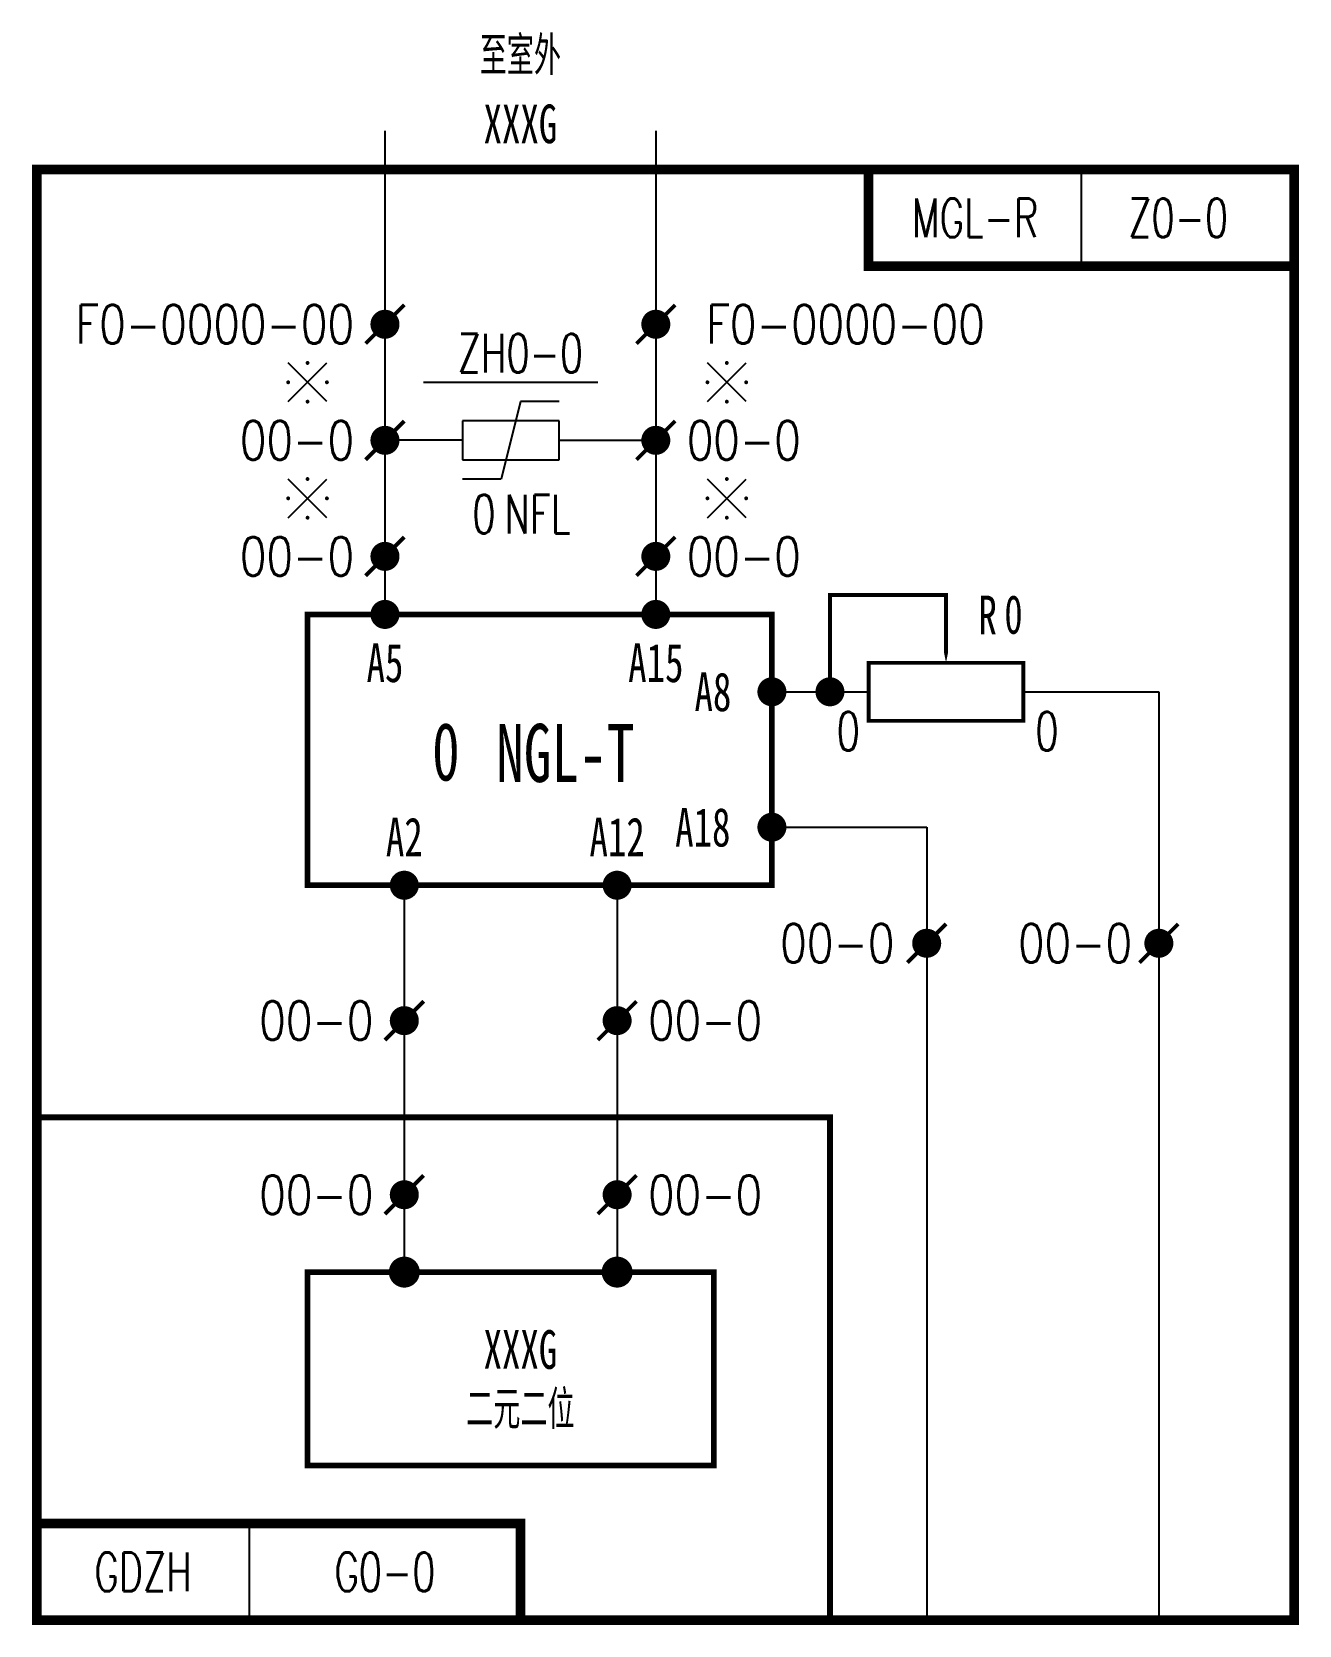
# Model space of a CAD drawing. Header units: millimetres. Extents: x -0.2 to 65.2, y -75.2 to 7.1.
import ezdxf
from ezdxf.enums import TextEntityAlignment as Align

# ---------------------------------------------------------------- set-up
doc = ezdxf.new("R2010")
doc.units = ezdxf.units.MM
doc.linetypes.add('DASHEDX2', pattern=[1.5, 1, -0.5])
doc.layers.add('cableType', color=7, linetype='Continuous')
doc.layers.add('tie', color=7, linetype='Continuous')
doc.styles.add('HZ', font='TXT', dxfattribs={"width": 0.7, "bigfont": 'HZTXT'})

# ---------------------------------------------------------------- blocks, each defined once
blk = doc.blocks.new('conti_2')
for points in [[(-1, -1), (1, 1)], [(1, -1), (-1, 1)]]:
    blk.add_lwpolyline(points)
for points in [[(0.05, 1, 0.1, 0.1, 1), (-0.05, 1, 0.1, 0.1, 1)], [(-0.95, 0, 0.1, 0.1, 1), (-1.05, 0, 0.1, 0.1, 1)], [(1.05, 0, 0.1, 0.1, 1), (0.95, 0, 0.1, 0.1, 1)], [(0.05, -1, 0.1, 0.1, 1), (-0.05, -1, 0.1, 0.1, 1)]]:
    blk.add_lwpolyline(points, format="xyseb", close=True)
blk.add_attdef('1', text='', height=2).set_placement((2.271, 0.093), align=Align.MIDDLE)

msp = doc.modelspace()

# ---------------------------------------------------------------- linework, layer by layer
at = {"color": 7}
for p, q in [((18, 2), (18, 0)), ((32, 2), (32, 0)), ((18, 0), (18, -23)), ((32, 0), (32, -23)), ((54, -5), (54, 0)), ((20, -11), (29, -11)), ((25, -12), (24, -16)), ((27, -12), (25, -12)), ((22, -13), (22, -15)), ((27, -13), (22, -13)), ((27, -15), (27, -13)), ((22, -14), (18, -14)), ((27, -14), (32, -14)), ((22, -15), (27, -15)), ((24, -16), (22, -16)), ((38, -27), (43, -27)), ((51, -27), (58, -27)), ((58, -27), (58, -75)), ((38, -34), (46, -34)), ((46, -34), (46, -75)), ((19, -37), (19, -48)), ((30, -37), (30, -48)), ((19, -48), (19, -57)), ((30, -48), (30, -57)), ((11, -75), (11, -70))]:
    msp.add_line(p, q, dxfattribs=at)
at = {"color": 7, "linetype": 'DASHEDX2'}
for p, q in [((19, -37), (19, -38)), ((30, -37), (30, -38))]:
    msp.add_line(p, q, dxfattribs=at)
at = {"color": 7}
for points, const_width in [([(0, -69), (0, -75), (65, -75), (65, 0), (0, 0), (0, -73.5)], 0.5), ([(43, 0), (65, 0), (65, -5)], 0.5), ([(43, 0), (43, -5), (65, -5)], 0.5), ([(19, -7), (17, -9)], 0.2), ([(33, -7), (31, -9)], 0.2), ([(19, -13), (17, -15)], 0.2), ([(33, -13), (31, -15)], 0.2), ([(19, -19), (17, -21)], 0.2), ([(33, -19), (31, -21)], 0.2), ([(47, -39), (45, -41)], 0.2), ([(59, -39), (57, -41)], 0.2), ([(20, -43), (18, -45)], 0.2), ([(31, -43), (29, -45)], 0.2), ([(0, -51), (0, -49), (41, -49), (41, -75), (0, -75), (0, -50)], 0.3), ([(20, -52), (18, -54)], 0.2), ([(31, -52), (29, -54)], 0.2), ([(0, -70), (25, -70), (25, -75)], 0.5), ([(0, -70), (0, -75), (25, -75)], 0.5)]:
    msp.add_lwpolyline(points, dxfattribs=dict(at, const_width=const_width))
for points, const_width in [([(18.375, -8, 1), (17.625, -8, 1)], 0.75), ([(32.375, -8, 1), (31.625, -8, 1)], 0.75), ([(18.375, -14, 1), (17.625, -14, 1)], 0.75), ([(32.375, -14, 1), (31.625, -14, 1)], 0.75), ([(18.375, -20, 1), (17.625, -20, 1)], 0.75), ([(32.375, -20, 1), (31.625, -20, 1)], 0.75), ([(17.625, -23, 1), (18.375, -23, 1)], 0.75), ([(31.625, -23, 1), (32.375, -23, 1)], 0.75), ([(37.625, -27, 1), (38.375, -27, 1)], 0.75), ([(40.625, -27, 1), (41.375, -27, 1)], 0.75), ([(40.625, -27, 1), (41.375, -27, 1)], 0.75), ([(37.625, -34, 1), (38.375, -34, 1)], 0.75), ([(18.625, -37, -1), (19.375, -37, -1)], 0.75), ([(29.625, -37, -1), (30.375, -37, -1)], 0.75), ([(46.375, -40, 1), (45.625, -40, 1)], 0.75), ([(58.375, -40, 1), (57.625, -40, 1)], 0.75), ([(19.375, -44, 1), (18.625, -44, 1)], 0.75), ([(30.375, -44, 1), (29.625, -44, 1)], 0.75), ([(19.375, -53, 1), (18.625, -53, 1)], 0.75), ([(30.375, -53, 1), (29.625, -53, 1)], 0.75), ([(18.6, -57, 1), (19.4, -57, 1)], 0.8), ([(29.6, -57, 1), (30.4, -57, 1)], 0.8)]:
    msp.add_lwpolyline(points, format="xyb", close=True, dxfattribs=dict(at, const_width=const_width))
msp.add_lwpolyline([(41, -27, 0.2, 0.2, 0), (41, -22, 0.2, 0.2, 0), (47, -22, 0.2, 0.2, 0), (47, -23, 1, 0, 0), (47, -25.5, 0, 0, 0)], format="xyseb", dxfattribs=at)
for points, const_width in [([(38, -37), (14, -37), (14, -23), (38, -23)], 0.3), ([(51, -27), (51, -25.5), (43, -25.5), (43, -28.5), (51, -28.5)], 0.2), ([(35, -67), (14, -67), (14, -57), (35, -57)], 0.3)]:
    msp.add_lwpolyline(points, close=True, dxfattribs=dict(at, const_width=const_width))

# ---------------------------------------------------------------- block references
at = {"layer": 'cableType'}
for p in [(14, -11), (35.667, -11), (14, -17), (35.667, -17)]:
    msp.add_blockref('conti_2', p, dxfattribs=at)

# ---------------------------------------------------------------- texts
at = {"color": 7, "style": 'HZ', "width": 0.7}
for s, p in [('至室外', (25, 6)), ('MGL-R', (48.5, -2.5)), ('NFL', (25.882, -17.815)), ('GDZH', (5.5, -72.5))]:
    msp.add_text(s, height=2, dxfattribs=at).set_placement(p, align=Align.MIDDLE)
at = {"color": 3, "width": 0.7}
msp.add_text('XXXG', height=2, dxfattribs=at).set_placement((25, 2.361), align=Align.MIDDLE)
at = {"color": 6, "style": 'HZ', "width": 0.7}
for s, p in [('Z0-0', (59, -2.5)), ('G0-0', (18, -72.5))]:
    msp.add_text(s, height=2, dxfattribs=at).set_placement(p, align=Align.MIDDLE)
msp.add_text('ZH0-0', height=2, dxfattribs=at).set_placement((25, -10.5), align=Align.CENTER)
at = {"color": 3, "style": 'HZ', "width": 0.7}
for p in [(23.715, -18.815), (42.544, -30.038)]:
    msp.add_text('0', height=2, dxfattribs=at).set_placement(p, align=Align.RIGHT)
at = {"color": 7, "width": 0.7}
for s, p in [('R', (48.675, -23.029)), ('A8', (34, -27)), ('A18', (33, -34))]:
    msp.add_text(s, height=2, dxfattribs=at).set_placement(p, align=Align.MIDDLE_LEFT)
at = {"color": 3, "width": 0.7}
msp.add_text('0', height=2, dxfattribs=at).set_placement((50.01, -23), align=Align.MIDDLE_LEFT)
at = {"color": 7, "width": 0.7}
for s, p in [('A5', (18, -26.5)), ('A15', (32, -26.5)), ('A2', (19, -35.5)), ('A12', (30, -35.5))]:
    msp.add_text(s, height=2, dxfattribs=at).set_placement(p, align=Align.CENTER)
at = {"color": 3, "width": 0.7}
msp.add_text('0', height=3, dxfattribs=at).set_placement((21.863, -31.588), align=Align.RIGHT)
at = {"color": 7, "width": 0.7}
for s, height, p in [('NGL-T', 3, (27.321, -30.16)), ('XXXG', 2, (25, -61))]:
    msp.add_text(s, height=height, dxfattribs=at).set_placement(p, align=Align.MIDDLE)
at = {"color": 3, "style": 'HZ', "width": 0.7}
msp.add_text('0', height=2, dxfattribs=at).set_placement((51.614, -30.038))
at = {"color": 3, "style": 'HZ', "width": 0.8}
for p in [(44.333, -40), (56.619, -40)]:
    msp.add_text('00-0', height=2, dxfattribs=at).set_placement(p, align=Align.MIDDLE_RIGHT)
at = {"color": 3, "style": 'HZ', "width": 0.7}
msp.add_text('二元二位', height=2, dxfattribs=at).set_placement((25, -64), align=Align.MIDDLE)
at = {"layer": 'tie', "color": 1, "style": 'HZ', "width": 0.8}
msp.add_text('F0-0000-00', height=2, dxfattribs=at).set_placement((16.4, -8), align=Align.MIDDLE_RIGHT)
msp.add_text('F0-0000-00', height=2, dxfattribs=at).set_placement((34.6, -8), align=Align.MIDDLE_LEFT)
at = {"layer": 'tie', "color": 3, "style": 'HZ', "width": 0.8}
for p in [(16.4, -14), (16.4, -20), (17.4, -44), (17.4, -53)]:
    msp.add_text('00-0', height=2, dxfattribs=at).set_placement(p, align=Align.MIDDLE_RIGHT)
for p in [(33.6, -14), (33.6, -20), (31.6, -44), (31.6, -53)]:
    msp.add_text('00-0', height=2, dxfattribs=at).set_placement(p, align=Align.MIDDLE_LEFT)

doc.saveas('drawing.dxf')
